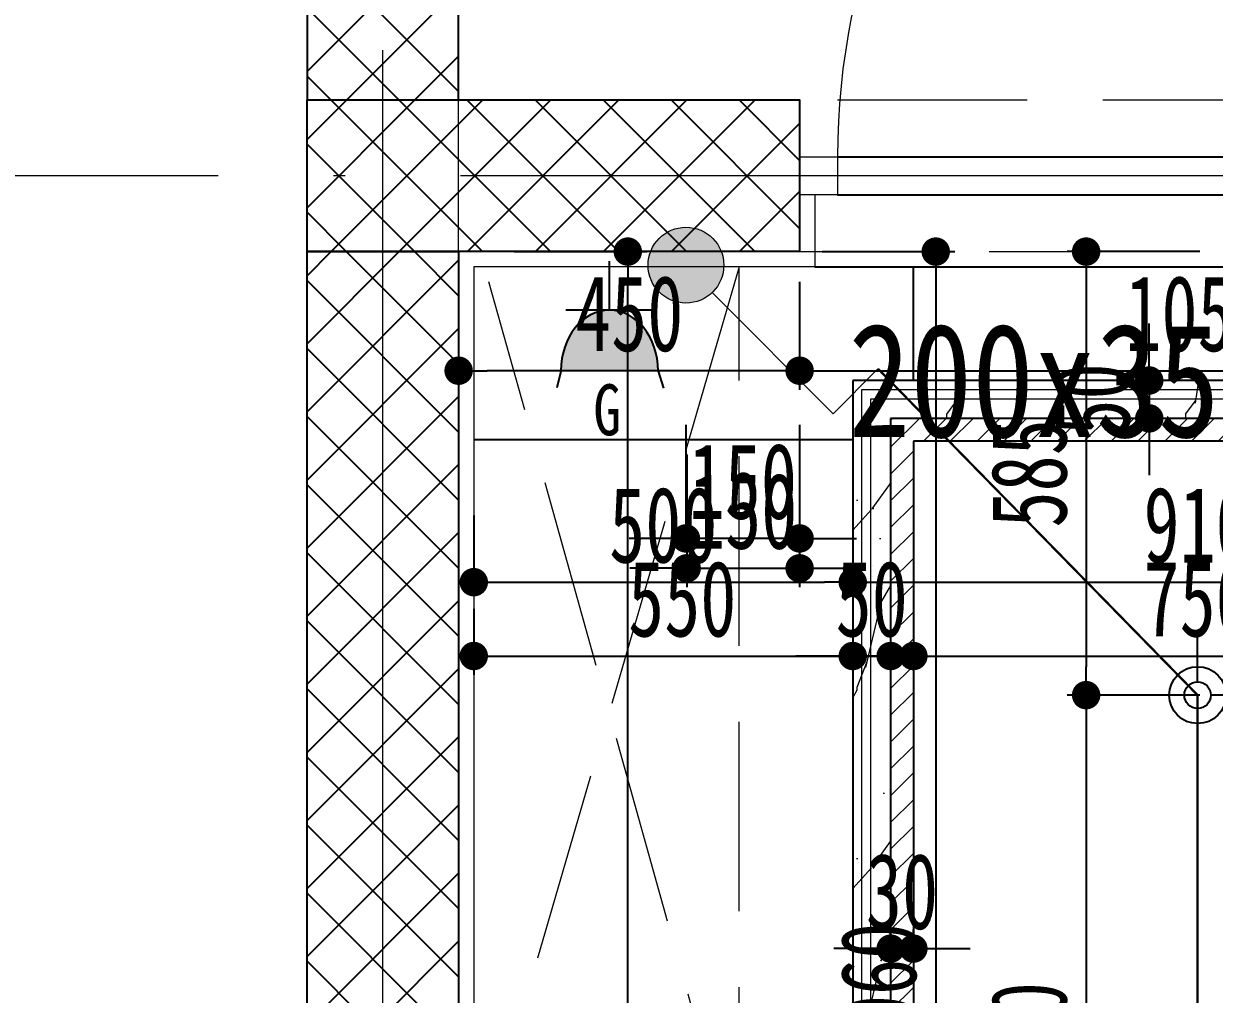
# Model space of a CAD drawing. Header units: millimetres. Extents: x 815519 to 890079, y 147095 to 251022.
# Drawn here: x 841639 to 843209, y 217438 to 218718 of the extents above; entities that cross this region are included whole.
import ezdxf
from ezdxf.enums import TextEntityAlignment as Align

# ---------------------------------------------------------------- set-up
doc = ezdxf.new("R2010")
doc.units = ezdxf.units.MM
doc.header["$LTSCALE"] = 1000
for name, pattern in [('DASH', [0.35, 0.25, -0.1]), ('DASHDOT', [1, 0.5, -0.25, 0, -0.25]), ('DOTE', [61.468, 50.8, -5.08, 0.508, -5.08]), ('HIDDEN2', [0.1875, 0.125, -0.0625])]:
    doc.linetypes.add(name, pattern=pattern)
doc.layers.get('Defpoints').update_dxf_attribs({"color": 1})
for name, color, linetype in [('-02插座图层', 30, 'Continuous'), ('A-完成面尺寸标注', 53, 'Continuous'), ('A-尺寸标注', 53, 'Continuous'), ('EL-插座设备', 11, 'Continuous'), ('FC-地面分割', 142, 'Continuous'), ('FC-材料分缝', 8, 'Continuous'), ('PC_预制内墙', 31, 'Continuous'), ('PC_预制内墙填充', 17, 'Continuous'), ('X-新风设备图', 8, 'Continuous')]:
    doc.layers.add(name, color=color, linetype=linetype)
for name, color, linetype, lineweight in [('EL-开关尺寸', 53, 'Continuous', 0), ('EL-开关设备', 140, 'Continuous', 0), ('EL-插座尺寸', 53, 'Continuous', 0), ('EL-线路控制', 11, 'Continuous', 0), ('FC-地面填充', 250, 'Continuous', 0), ('FC-地面尺寸', 53, 'Continuous', 0), ('FC-门槛线', 8, 'Continuous', 0), ('FF-DOOR', 61, 'Continuous', 0), ('FF-固定家具（高位）', 33, 'Continuous', 0), ('FF-活动家具', 33, 'Continuous', 0), ('L-梁', 91, 'DASH', 0), ('RC-天花尺寸', 53, 'Continuous', 0), ('RC-天花灯具', 140, 'Continuous', 0), ('RC-天花灯具尺寸', 53, 'Continuous', 0), ('RC-天花造型', 40, 'Continuous', 0), ('S-WALL', 255, 'Continuous', 0), ('S-装饰完成线', 30, 'Continuous', 0), ('S-轴线', 149, 'DOTE', 0), ('梁标注', 134, 'Continuous', 18)]:
    doc.layers.add(name, color=color, linetype=linetype, lineweight=lineweight)
doc.styles.add('TH-STYLE1', font='', dxfattribs={"width": 0.7})
doc.styles.add('宋体', font='', dxfattribs={"width": 0.8})
doc.styles.add('文字标注', font='')
doc.styles.get('TH-STYLE1').set_extended_font_data('STFangsong')
doc.styles.get('宋体').set_extended_font_data('NSimSun')
doc.styles.get('文字标注').set_extended_font_data('SimSun')
doc.dimstyles.new('[布局]1：50', dxfattribs={"dimtxt": 2, "dimasz": 0.75, "dimexe": 0.5, "dimexo": 0.8, "dimgap": 0.5, "dimtad": 1, "dimdec": 0, "dimlfac": 50, "dimrnd": 5, "dimdsep": 46, "dimtxsty": 'TH-STYLE1', "dimblk": 'DOT', "dimcen": 1, "dimdle": 0.5, "dimclrd": 53, "dimclre": 53, "dimclrt": 53, "dimadec": 0, "dimazin": 0, "dimtfac": 1, "dimtdec": 0, "dimtix": 1, "dimtmove": 2, "dimatfit": 3, "dimldrblk": 'HBA_DIMENSION_TICK-天华', "dimfxl": 3, "dimfxlon": 1, "dimarcsym": 0})
doc.dimstyles.new('TH-1：50', dxfattribs={"dimscale": 50, "dimtxt": 2, "dimasz": 0.75, "dimexe": 0.5, "dimexo": 0.8, "dimgap": 0.5, "dimtad": 1, "dimdec": 0, "dimrnd": 5, "dimdsep": 46, "dimtxsty": 'TH-STYLE1', "dimblk": 'DOT', "dimcen": 1, "dimdle": 0.5, "dimclrd": 53, "dimclre": 53, "dimclrt": 2, "dimadec": 0, "dimazin": 2, "dimtfac": 1, "dimtdec": 0, "dimtix": 1, "dimtmove": 2, "dimatfit": 3, "dimldrblk": 'HBA_DIMENSION_TICK-天华', "dimfxl": 3, "dimfxlon": 1, "dimarcsym": 0})
doc.dimstyles.new('TH-[布局]1：50', dxfattribs={"dimscale": 0, "dimtxt": 2, "dimasz": 0.75, "dimexe": 0.3, "dimexo": 0.8, "dimgap": 0.5, "dimtad": 1, "dimdec": 0, "dimrnd": 5, "dimdsep": 46, "dimtxsty": 'TH-STYLE1', "dimblk": 'DOT', "dimcen": 1, "dimdle": 0.5, "dimclrd": 53, "dimclre": 53, "dimclrt": 53, "dimadec": 0, "dimazin": 2, "dimtfac": 1, "dimtdec": 0, "dimtix": 1, "dimtmove": 2, "dimatfit": 3, "dimldrblk": 'HBA_DIMENSION_TICK-天华', "dimfxl": 3, "dimfxlon": 1, "dimarcsym": 0})

# ---------------------------------------------------------------- blocks, each defined once
blk = doc.blocks.new('A$C6B8357AB')
at = {"layer": 'RC-天花灯具', "color": 8, "lineweight": -2}
for p, q in [((76.3, 152.3), (76.3, 93.8)), ((0, 76.3), (58.9, 76.3)), ((93.8, 76.3), (152.6, 76.3)), ((76.3, 58.9), (76.3, 0))]:
    blk.add_line(p, q, dxfattribs=at)
at = {"layer": 'RC-天花灯具', "lineweight": -2}
blk.add_circle((76.3, 76.3), 37.5, dxfattribs=at)
at = {"layer": 'RC-天花灯具', "color": 8, "lineweight": -2}
blk.add_circle((76.3, 76.3), 17.5, dxfattribs=at)
blk = doc.blocks.new('$DorLib2D$00000001')
for p, q in [((0.45, 0.975), (0.5, 0.975)), ((0.45, 0), (0.45, 0.975)), ((0.5, 0), (0.5, 0.975)), ((0.5, 0), (0.45, 0))]:
    blk.add_line(p, q)
at = {"lineweight": 13}
blk.add_arc((0.475, 0), 0.975, 91.4693, 180, dxfattribs=at)
blk = doc.blocks.new('wgwegwevberr')
at = {"layer": 'L-梁', "linetype": 'DASH'}
for p, q in [((842012.3, 147343.9), (843712.3, 147343.9)), ((842012.3, 143243.9), (842012.3, 147343.9)), ((842212.3, 143243.9), (842212.3, 147343.9)), ((842212.3, 147143.9), (843712.3, 147143.9))]:
    blk.add_line(p, q, dxfattribs=at)
blk = doc.blocks.new('TH_05229988')
at = {"layer": 'FF-活动家具', "linetype": 'DASH'}
for p, q in [((150, 600), (-200, -600)), ((150, -600), (-180, 580))]:
    blk.add_line(p, q, dxfattribs=at)
blk.add_lwpolyline([(150, 600), (-200, 600), (-200, -600), (150, -600), (150, 600)], dxfattribs=at)
blk = doc.blocks.new('_Dot')
at = {"color": 33, "linetype": 'ByBlock', "lineweight": -2}
blk.add_line((-0.5, 0), (-1, 0), dxfattribs=at)
at = {"color": 33, "linetype": 'ByBlock', "const_width": 0.5}
blk.add_lwpolyline([(-0.25, 0, 1), (0.25, 0, 1)], format="xyb", close=True, dxfattribs=at)
blk = doc.blocks.new('*D385')
at = {"layer": 'Defpoints', "color": 0, "transparency": 16777216}
for p in [(842232.3, 218417.5), (842232.3, 216456.7), (842841.8, 216456.7)]:
    blk.add_point(p, dxfattribs=at)
at = {"layer": 'EL-插座尺寸', "color": 53, "lineweight": -2, "transparency": 16777216}
for p, q in [((842691.8, 218417.5), (842866.8, 218417.5)), ((842841.8, 218380), (842841.8, 216494.2)), ((842691.8, 216456.7), (842866.8, 216456.7))]:
    blk.add_line(p, q, dxfattribs=at)
at = {"layer": 'EL-插座尺寸', "color": 53, "lineweight": -2, "transparency": 16777216, "xscale": 37.5, "yscale": 37.5, "zscale": 37.5}
for p, rotation in [((842841.8, 218417.5), 90), ((842841.8, 216456.7), 270)]:
    blk.add_blockref('_Dot', p, dxfattribs=dict(at, rotation=rotation))
at = {"layer": 'EL-插座尺寸', "color": 2, "transparency": 16777216, "insert": (842766.8, 217437.1), "char_height": 100, "attachment_point": 5, "rotation": 90, "style": 'TH-STYLE1'}
blk.add_mtext('1960', dxfattribs=at)
blk = doc.blocks.new('HBA_DIMENSION_TICK-天华')
at = {"color": 50, "linetype": 'ByBlock'}
for points in [[(-72.714, 62.307), (-54.906, 79.963), (-12, -0.037), (0, 0)], [(-72.714, -62.307), (-54.906, -79.963), (-12, 0.037), (0, 0)]]:
    blk.add_solid(points, dxfattribs=at)
blk = doc.blocks.new('*D455')
at = {"layer": 'A-尺寸标注', "color": 53, "lineweight": -2, "ltscale": 0.5, "transparency": 16777216}
for p, q in [((841282, 218517.5), (841107, 218517.5)), ((841132, 218155), (841132, 218480)), ((841282, 218117.5), (841107, 218117.5))]:
    blk.add_line(p, q, dxfattribs=at)
at = {"layer": 'Defpoints', "color": 0, "ltscale": 0.5, "transparency": 16777216}
for p in [(841132, 218517.5), (842184.4, 218517.5), (842184.4, 218117.5)]:
    blk.add_point(p, dxfattribs=at)
at = {"layer": 'A-尺寸标注', "color": 53, "lineweight": -2, "ltscale": 0.5, "transparency": 16777216, "xscale": 37.5, "yscale": 37.5, "zscale": 37.5}
for p, rotation in [((841132, 218517.5), 90), ((841132, 218117.5), 270)]:
    blk.add_blockref('_Dot', p, dxfattribs=dict(at, rotation=rotation))
at = {"layer": 'A-尺寸标注', "color": 2, "ltscale": 0.5, "transparency": 16777216, "insert": (841057, 218317.5), "char_height": 100, "attachment_point": 5, "rotation": 90, "style": 'TH-STYLE1'}
blk.add_mtext('400', dxfattribs=at)
blk = doc.blocks.new('*D456')
at = {"layer": 'A-尺寸标注', "color": 53, "lineweight": -2, "ltscale": 0.5, "transparency": 16777216}
for p, q in [((841282, 218117.5), (841107, 218117.5)), ((841132, 217155), (841132, 218080)), ((841282, 217117.5), (841107, 217117.5))]:
    blk.add_line(p, q, dxfattribs=at)
at = {"layer": 'Defpoints', "color": 0, "ltscale": 0.5, "transparency": 16777216}
for p in [(841132, 218117.5), (842232, 218117.5), (842232, 217117.5)]:
    blk.add_point(p, dxfattribs=at)
at = {"layer": 'A-尺寸标注', "color": 53, "lineweight": -2, "ltscale": 0.5, "transparency": 16777216, "xscale": 37.5, "yscale": 37.5, "zscale": 37.5}
for p, rotation in [((841132, 218117.5), 90), ((841132, 217117.5), 270)]:
    blk.add_blockref('_Dot', p, dxfattribs=dict(at, rotation=rotation))
at = {"layer": 'A-尺寸标注', "color": 2, "ltscale": 0.5, "transparency": 16777216, "insert": (841057, 217617.5), "char_height": 100, "attachment_point": 5, "rotation": 90, "style": 'TH-STYLE1'}
blk.add_mtext('1000', dxfattribs=at)
blk = doc.blocks.new('*D486')
at = {"layer": 'A-尺寸标注', "color": 53, "lineweight": -2, "ltscale": 0.5, "transparency": 16777216}
for p, q in [((842112.3, 219777.3), (842112.3, 219952.3)), ((851412.3, 219777.3), (851412.3, 219952.3)), ((842149.8, 219927.3), (851374.8, 219927.3))]:
    blk.add_line(p, q, dxfattribs=at)
at = {"layer": 'Defpoints', "color": 0, "ltscale": 0.5, "transparency": 16777216}
for p in [(851412.3, 219927.3), (842112.3, 218517.5), (851412.3, 218517.5)]:
    blk.add_point(p, dxfattribs=at)
at = {"layer": 'A-尺寸标注', "color": 53, "lineweight": -2, "ltscale": 0.5, "transparency": 16777216, "xscale": 37.5, "yscale": 37.5, "zscale": 37.5, "rotation": 180}
blk.add_blockref('_Dot', (842112.3, 219927.3), dxfattribs=at)
at = {"layer": 'A-尺寸标注', "color": 53, "lineweight": -2, "ltscale": 0.5, "transparency": 16777216, "xscale": 37.5, "yscale": 37.5, "zscale": 37.5}
blk.add_blockref('_Dot', (851412.3, 219927.3), dxfattribs=at)
at = {"layer": 'A-尺寸标注', "color": 2, "ltscale": 0.5, "transparency": 16777216, "insert": (846762.3, 220002.3), "char_height": 100, "attachment_point": 5, "style": 'TH-STYLE1'}
blk.add_mtext('9300', dxfattribs=at)
blk = doc.blocks.new('*D991')
at = {"layer": 'A-完成面尺寸标注', "color": 53, "lineweight": -2, "ltscale": 0.5, "transparency": 16777216}
for p, q in [((842285.6, 218417.5), (842460.5, 218417.5)), ((842435.5, 210755), (842435.5, 218380)), ((842285.6, 210717.5), (842460.5, 210717.5))]:
    blk.add_line(p, q, dxfattribs=at)
at = {"layer": 'Defpoints', "color": 0, "ltscale": 0.5, "transparency": 16777216}
for p in [(842212.3, 218417.5, 6.9), (842435.5, 218417.5), (842212.3, 210717.5, 6.9)]:
    blk.add_point(p, dxfattribs=at)
at = {"layer": 'A-完成面尺寸标注', "color": 53, "lineweight": -2, "ltscale": 0.5, "transparency": 16777216, "xscale": 37.49999999999999, "yscale": 37.49999999999999, "zscale": 37.49999999999999}
for p, rotation in [((842435.5, 218417.5), 90), ((842435.5, 210717.5), 270)]:
    blk.add_blockref('_Dot', p, dxfattribs=dict(at, rotation=rotation))
at = {"layer": 'A-完成面尺寸标注', "color": 53, "ltscale": 0.5, "transparency": 16777216, "insert": (842360.5, 214567.5), "char_height": 100, "attachment_point": 5, "rotation": 90, "style": 'TH-STYLE1'}
blk.add_mtext('7700', dxfattribs=at)
blk = doc.blocks.new('*D989')
at = {"layer": 'A-完成面尺寸标注', "color": 53, "lineweight": -2, "ltscale": 0.5, "transparency": 16777216}
for p, q in [((842662.2, 218377.5), (842662.2, 218235.4)), ((843712.2, 218377.5), (843712.2, 218235.4)), ((842699.7, 218260.4), (843674.7, 218260.4))]:
    blk.add_line(p, q, dxfattribs=at)
at = {"layer": 'Defpoints', "color": 0, "ltscale": 0.5, "transparency": 16777216}
for p in [(842662.2, 218417.5, 6.9), (843712.2, 218417.5, 6.9), (843712.2, 218260.4)]:
    blk.add_point(p, dxfattribs=at)
at = {"layer": 'A-完成面尺寸标注', "color": 53, "lineweight": -2, "ltscale": 0.5, "transparency": 16777216, "xscale": 37.49999999999999, "yscale": 37.49999999999999, "zscale": 37.49999999999999, "rotation": 180}
blk.add_blockref('_Dot', (842662.2, 218260.4), dxfattribs=at)
at = {"layer": 'A-完成面尺寸标注', "color": 53, "lineweight": -2, "ltscale": 0.5, "transparency": 16777216, "xscale": 37.49999999999999, "yscale": 37.49999999999999, "zscale": 37.49999999999999}
blk.add_blockref('_Dot', (843712.2, 218260.4), dxfattribs=at)
at = {"layer": 'A-完成面尺寸标注', "color": 53, "ltscale": 0.5, "transparency": 16777216, "insert": (843187.2, 218335.4), "char_height": 100, "attachment_point": 5, "style": 'TH-STYLE1'}
blk.add_mtext('1050', dxfattribs=at)
blk = doc.blocks.new('*D990')
at = {"layer": 'A-完成面尺寸标注', "color": 53, "lineweight": -2, "ltscale": 0.5, "transparency": 16777216}
for p, q in [((842212.3, 218377.5), (842212.3, 218235.4)), ((842662.2, 218377.5), (842662.2, 218235.4)), ((842624.7, 218260.4), (842249.8, 218260.4))]:
    blk.add_line(p, q, dxfattribs=at)
at = {"layer": 'Defpoints', "color": 0, "ltscale": 0.5, "transparency": 16777216}
for p in [(842212.3, 218417.5, 6.9), (842662.2, 218417.5, 6.9), (842212.3, 218260.4)]:
    blk.add_point(p, dxfattribs=at)
at = {"layer": 'A-完成面尺寸标注', "color": 53, "lineweight": -2, "ltscale": 0.5, "transparency": 16777216, "xscale": 37.49999999999999, "yscale": 37.49999999999999, "zscale": 37.49999999999999, "rotation": 180}
blk.add_blockref('_Dot', (842212.3, 218260.4), dxfattribs=at)
at = {"layer": 'A-完成面尺寸标注', "color": 53, "lineweight": -2, "ltscale": 0.5, "transparency": 16777216, "xscale": 37.49999999999999, "yscale": 37.49999999999999, "zscale": 37.49999999999999}
blk.add_blockref('_Dot', (842662.2, 218260.4), dxfattribs=at)
at = {"layer": 'A-完成面尺寸标注', "color": 53, "ltscale": 0.5, "transparency": 16777216, "insert": (842437.3, 218335.4), "char_height": 100, "attachment_point": 5, "style": 'TH-STYLE1'}
blk.add_mtext('450', dxfattribs=at)
blk = doc.blocks.new('*D328')
at = {"layer": 'Defpoints', "color": 0, "ltscale": 0.5, "transparency": 16777216}
for p in [(842232.3, 218109.4), (842732.3, 218109.4), (842732.3, 217981.5)]:
    blk.add_point(p, dxfattribs=at)
at = {"layer": 'RC-天花尺寸', "color": 53, "lineweight": -2, "ltscale": 0.5, "transparency": 16777216}
for p, q in [((842232.3, 218069.4), (842232.3, 217966.5)), ((842732.3, 218069.4), (842732.3, 217966.5)), ((842269.8, 217981.5), (842694.8, 217981.5))]:
    blk.add_line(p, q, dxfattribs=at)
at = {"layer": 'RC-天花尺寸', "color": 53, "lineweight": -2, "ltscale": 0.5, "transparency": 16777216, "xscale": 37.49999999999999, "yscale": 37.49999999999999, "zscale": 37.49999999999999, "rotation": 180}
blk.add_blockref('_Dot', (842232.3, 217981.5), dxfattribs=at)
at = {"layer": 'RC-天花尺寸', "color": 53, "lineweight": -2, "ltscale": 0.5, "transparency": 16777216, "xscale": 37.49999999999999, "yscale": 37.49999999999999, "zscale": 37.49999999999999}
blk.add_blockref('_Dot', (842732.3, 217981.5), dxfattribs=at)
at = {"layer": 'RC-天花尺寸', "color": 53, "ltscale": 0.5, "transparency": 16777216, "insert": (842482.3, 218056.5), "char_height": 100, "attachment_point": 5, "style": 'TH-STYLE1'}
blk.add_mtext('500', dxfattribs=at)
blk = doc.blocks.new('*D327')
at = {"layer": 'Defpoints', "color": 0, "ltscale": 0.5, "transparency": 16777216}
for p in [(842732.3, 218069.4), (843642.3, 218067.7), (843642.3, 217981.5)]:
    blk.add_point(p, dxfattribs=at)
at = {"layer": 'RC-天花尺寸', "color": 53, "lineweight": -2, "ltscale": 0.5, "transparency": 16777216}
for p, q in [((842732.3, 218029.4), (842732.3, 217966.5)), ((843642.3, 218027.7), (843642.3, 217966.5)), ((842769.8, 217981.5), (843604.8, 217981.5))]:
    blk.add_line(p, q, dxfattribs=at)
at = {"layer": 'RC-天花尺寸', "color": 53, "lineweight": -2, "ltscale": 0.5, "transparency": 16777216, "xscale": 37.49999999999999, "yscale": 37.49999999999999, "zscale": 37.49999999999999, "rotation": 180}
blk.add_blockref('_Dot', (842732.3, 217981.5), dxfattribs=at)
at = {"layer": 'RC-天花尺寸', "color": 53, "lineweight": -2, "ltscale": 0.5, "transparency": 16777216, "xscale": 37.49999999999999, "yscale": 37.49999999999999, "zscale": 37.49999999999999}
blk.add_blockref('_Dot', (843642.3, 217981.5), dxfattribs=at)
at = {"layer": 'RC-天花尺寸', "color": 53, "ltscale": 0.5, "transparency": 16777216, "insert": (843187.3, 218056.5), "char_height": 100, "attachment_point": 5, "style": 'TH-STYLE1'}
blk.add_mtext('910', dxfattribs=at)
blk = doc.blocks.new('*D1524')
at = {"layer": 'Defpoints', "color": 0, "transparency": 16777216}
for p in [(842232.3, 217986.5), (842782.3, 217986.5), (842782.3, 217884.1)]:
    blk.add_point(p, dxfattribs=at)
at = {"layer": 'FC-地面尺寸', "color": 53, "lineweight": -2, "transparency": 16777216}
for p, q in [((842232.3, 217946.5), (842232.3, 217859.1)), ((842782.3, 217946.5), (842782.3, 217859.1)), ((842269.8, 217884.1), (842744.8, 217884.1))]:
    blk.add_line(p, q, dxfattribs=at)
at = {"layer": 'FC-地面尺寸', "color": 53, "lineweight": -2, "transparency": 16777216, "xscale": 37.49999999999999, "yscale": 37.49999999999999, "zscale": 37.49999999999999, "rotation": 180}
blk.add_blockref('_Dot', (842232.3, 217884.1), dxfattribs=at)
at = {"layer": 'FC-地面尺寸', "color": 53, "lineweight": -2, "transparency": 16777216, "xscale": 37.49999999999999, "yscale": 37.49999999999999, "zscale": 37.49999999999999}
blk.add_blockref('_Dot', (842782.3, 217884.1), dxfattribs=at)
at = {"layer": 'FC-地面尺寸', "color": 53, "transparency": 16777216, "insert": (842507.3, 217959.1), "char_height": 100, "attachment_point": 5, "style": 'TH-STYLE1'}
blk.add_mtext('550', dxfattribs=at)
blk = doc.blocks.new('*D1525')
at = {"layer": 'Defpoints', "color": 0, "transparency": 16777216}
for p in [(842732.3, 217986.5), (842782.3, 217986.5), (842782.3, 217884.1)]:
    blk.add_point(p, dxfattribs=at)
at = {"layer": 'FC-地面尺寸', "color": 53, "lineweight": -2, "transparency": 16777216}
for p, q in [((842732.3, 217946.5), (842732.3, 217859.1)), ((842782.3, 217946.5), (842782.3, 217859.1)), ((842694.8, 217884.1), (842657.3, 217884.1)), ((842732.3, 217884.1), (842782.3, 217884.1)), ((842819.8, 217884.1), (842857.3, 217884.1))]:
    blk.add_line(p, q, dxfattribs=at)
at = {"layer": 'FC-地面尺寸', "color": 53, "lineweight": -2, "transparency": 16777216, "xscale": 37.49999999999999, "yscale": 37.49999999999999, "zscale": 37.49999999999999}
blk.add_blockref('_Dot', (842732.3, 217884.1), dxfattribs=at)
at = {"layer": 'FC-地面尺寸', "color": 53, "lineweight": -2, "transparency": 16777216, "xscale": 37.49999999999999, "yscale": 37.49999999999999, "zscale": 37.49999999999999, "rotation": 180}
blk.add_blockref('_Dot', (842782.3, 217884.1), dxfattribs=at)
at = {"layer": 'FC-地面尺寸', "color": 53, "transparency": 16777216, "insert": (842757.3, 217959.1), "char_height": 100, "attachment_point": 5, "style": 'TH-STYLE1'}
blk.add_mtext('50', dxfattribs=at)
blk = doc.blocks.new('*D1526')
at = {"layer": 'Defpoints', "color": 0, "transparency": 16777216}
for p in [(842812.3, 217986.5), (843562.3, 217986.5), (843562.3, 217884.1)]:
    blk.add_point(p, dxfattribs=at)
at = {"layer": 'FC-地面尺寸', "color": 53, "lineweight": -2, "transparency": 16777216}
for p, q in [((842812.3, 217946.5), (842812.3, 217859.1)), ((843562.3, 217946.5), (843562.3, 217859.1)), ((842849.8, 217884.1), (843524.8, 217884.1))]:
    blk.add_line(p, q, dxfattribs=at)
at = {"layer": 'FC-地面尺寸', "color": 53, "lineweight": -2, "transparency": 16777216, "xscale": 37.49999999999999, "yscale": 37.49999999999999, "zscale": 37.49999999999999, "rotation": 180}
blk.add_blockref('_Dot', (842812.3, 217884.1), dxfattribs=at)
at = {"layer": 'FC-地面尺寸', "color": 53, "lineweight": -2, "transparency": 16777216, "xscale": 37.49999999999999, "yscale": 37.49999999999999, "zscale": 37.49999999999999}
blk.add_blockref('_Dot', (843562.3, 217884.1), dxfattribs=at)
at = {"layer": 'FC-地面尺寸', "color": 53, "transparency": 16777216, "insert": (843187.3, 217959.1), "char_height": 100, "attachment_point": 5, "style": 'TH-STYLE1'}
blk.add_mtext('750', dxfattribs=at)
blk = doc.blocks.new('*D1527')
at = {"layer": 'Defpoints', "color": 0, "transparency": 16777216}
for p in [(842812.3, 217498.2), (842782.3, 217458), (842812.3, 217458)]:
    blk.add_point(p, dxfattribs=at)
at = {"layer": 'FC-地面尺寸', "color": 53, "lineweight": -2, "transparency": 16777216}
for p, q in [((842782.3, 217498), (842782.3, 217523.2)), ((842812.3, 217498), (842812.3, 217523.2)), ((842744.8, 217498.2), (842707.3, 217498.2)), ((842782.3, 217498.2), (842812.3, 217498.2)), ((842849.8, 217498.2), (842887.3, 217498.2))]:
    blk.add_line(p, q, dxfattribs=at)
at = {"layer": 'FC-地面尺寸', "color": 53, "lineweight": -2, "transparency": 16777216, "xscale": 37.49999999999999, "yscale": 37.49999999999999, "zscale": 37.49999999999999}
blk.add_blockref('_Dot', (842782.3, 217498.2), dxfattribs=at)
at = {"layer": 'FC-地面尺寸', "color": 53, "lineweight": -2, "transparency": 16777216, "xscale": 37.49999999999999, "yscale": 37.49999999999999, "zscale": 37.49999999999999, "rotation": 180}
blk.add_blockref('_Dot', (842812.3, 217498.2), dxfattribs=at)
at = {"layer": 'FC-地面尺寸', "color": 53, "transparency": 16777216, "insert": (842797.3, 217573.2), "char_height": 100, "attachment_point": 5, "style": 'TH-STYLE1'}
blk.add_mtext('30', dxfattribs=at)
blk = doc.blocks.new('*D1535')
at = {"layer": 'Defpoints', "color": 0, "transparency": 16777216}
for p in [(843166.5, 218247.5), (843123.5, 218197.5), (843166.5, 218197.5)]:
    blk.add_point(p, dxfattribs=at)
at = {"layer": 'FC-地面尺寸', "color": 53, "lineweight": -2, "transparency": 16777216}
for p, q in [((843123.5, 218285), (843123.5, 218322.5)), ((843126.5, 218247.5), (843098.5, 218247.5)), ((843123.5, 218247.5), (843123.5, 218197.5)), ((843126.5, 218197.5), (843098.5, 218197.5)), ((843123.5, 218160), (843123.5, 218122.5))]:
    blk.add_line(p, q, dxfattribs=at)
at = {"layer": 'FC-地面尺寸', "color": 53, "lineweight": -2, "transparency": 16777216, "xscale": 37.49999999999999, "yscale": 37.49999999999999, "zscale": 37.49999999999999}
for p, rotation in [((843123.5, 218247.5), 270), ((843123.5, 218197.5), 90)]:
    blk.add_blockref('_Dot', p, dxfattribs=dict(at, rotation=rotation))
at = {"layer": 'FC-地面尺寸', "color": 53, "transparency": 16777216, "insert": (843048.5, 218222.5), "char_height": 100, "attachment_point": 5, "rotation": 90, "style": 'TH-STYLE1'}
blk.add_mtext('50', dxfattribs=at)
blk = doc.blocks.new('*D520')
at = {"layer": 'Defpoints', "color": 0, "ltscale": 0.5, "transparency": 16777216}
for p in [(843762.3, 218417.5, 6.9), (843040.2, 217832.5), (843187.3, 217832.5, 13.8)]:
    blk.add_point(p, dxfattribs=at)
at = {"layer": 'RC-天花灯具尺寸', "color": 53, "lineweight": -2, "ltscale": 0.5, "transparency": 16777216}
for p, q in [((843190.1, 218417.5), (843015.2, 218417.5)), ((843040.2, 218380), (843040.2, 217870)), ((843147.4, 217832.5), (843015.2, 217832.5))]:
    blk.add_line(p, q, dxfattribs=at)
at = {"layer": 'RC-天花灯具尺寸', "color": 53, "lineweight": -2, "ltscale": 0.5, "transparency": 16777216, "xscale": 37.49999999999999, "yscale": 37.49999999999999, "zscale": 37.49999999999999}
for p, rotation in [((843040.2, 218417.5), 90), ((843040.2, 217832.5), 270)]:
    blk.add_blockref('_Dot', p, dxfattribs=dict(at, rotation=rotation))
at = {"layer": 'RC-天花灯具尺寸', "color": 53, "ltscale": 0.5, "transparency": 16777216, "insert": (842965.2, 218125), "char_height": 100, "attachment_point": 5, "rotation": 90, "style": 'TH-STYLE1'}
blk.add_mtext('585', dxfattribs=at)
blk = doc.blocks.new('*D552')
at = {"layer": 'Defpoints', "color": 0, "ltscale": 0.5, "transparency": 16777216}
for p in [(843263.6, 217832.5), (843040.2, 216932.5), (843263.6, 216932.5)]:
    blk.add_point(p, dxfattribs=at)
at = {"layer": 'RC-天花灯具尺寸', "color": 53, "lineweight": -2, "ltscale": 0.5, "transparency": 16777216}
for p, q in [((843190.2, 217832.5), (843015.2, 217832.5)), ((843040.2, 217795), (843040.2, 216970)), ((843190.2, 216932.5), (843015.2, 216932.5))]:
    blk.add_line(p, q, dxfattribs=at)
at = {"layer": 'RC-天花灯具尺寸', "color": 53, "lineweight": -2, "ltscale": 0.5, "transparency": 16777216, "xscale": 37.49999999999999, "yscale": 37.49999999999999, "zscale": 37.49999999999999}
for p, rotation in [((843040.2, 217832.5), 90), ((843040.2, 216932.5), 270)]:
    blk.add_blockref('_Dot', p, dxfattribs=dict(at, rotation=rotation))
at = {"layer": 'RC-天花灯具尺寸', "color": 53, "ltscale": 0.5, "transparency": 16777216, "insert": (842965.2, 217382.5), "char_height": 100, "attachment_point": 5, "rotation": 90, "style": 'TH-STYLE1'}
blk.add_mtext('900', dxfattribs=at)
blk = doc.blocks.new('A户型左模型')
at = {"layer": '梁标注', "color": 3, "style": '宋体', "width": 0.8}
blk.add_text('200x350', height=150, dxfattribs=at).set_placement((665818.3, -218797.6), align=Align.MIDDLE_CENTER)
blk = doc.blocks.new('A$C0F24531A')
at = {"layer": 'EL-插座设备'}
blk.add_hatch(color=11, dxfattribs=at).paths.add_polyline_path([(-2.977, 5.372, 0.998307), (2.976, 5.372)])
at = {"layer": 'EL-插座设备', "color": 11}
for p, q in [((-2.977, 5.397), (-3.309, 6.215)), ((2.976, 5.406), (3.223, 6.198)), ((-2.977, 5.372), (2.976, 5.372)), ((2.976, 5.372), (2.976, 5.406)), ((2.672, 2.391), (-2.628, 2.391)), ((0, 2.401), (0, 0))]:
    blk.add_line(p, q, dxfattribs=at)
blk.add_arc((-0.001, 5.377), 2.976, 180.09681, 359.90268, dxfattribs=at)
blk = doc.blocks.new('A$C43BA3555')
at = {"layer": 'EL-插座设备', "color": 11, "xscale": 42.42424242361449, "yscale": 42.42424242361449, "zscale": 42.42424242361449, "rotation": 180}
blk.add_blockref('A$C0F24531A', (0, 0), dxfattribs=at)
at = {"layer": 'EL-插座设备', "color": 11, "style": '文字标注'}
blk.add_attdef('F', (-32.4, -348.7), '', height=106.1, dxfattribs=at)
blk = doc.blocks.new('*U551')
at = {"ltscale": 0.3}
h = blk.add_hatch(color=256, dxfattribs=at)
h.dxf.hatch_style = 1
edge = h.paths.add_edge_path()
edge.add_arc((0, 0), 50, 0, 360)
for p, q in [((195.9, 194.1), (136.6, 253.4)), ((36.2, 34.5), (195.9, 194.1))]:
    blk.add_line(p, q, dxfattribs=at)
blk.add_circle((0, 0), 50, dxfattribs=at)
blk = doc.blocks.new('*D1491')
at = {"layer": 'Defpoints', "color": 0, "ltscale": 0.5, "transparency": 16777216}
for p in [(842662.2, 218417.5), (842513.2, 218397.5), (842662.2, 217999.8)]:
    blk.add_point(p, dxfattribs=at)
at = {"layer": 'EL-插座尺寸', "color": 53, "lineweight": -2, "ltscale": 0.5, "transparency": 16777216}
for p, q in [((842513.2, 218149.8), (842513.2, 217974.8)), ((842662.2, 218149.8), (842662.2, 217974.8)), ((842475.7, 217999.8), (842438.2, 217999.8)), ((842513.2, 217999.8), (842662.2, 217999.8)), ((842699.7, 217999.8), (842737.2, 217999.8))]:
    blk.add_line(p, q, dxfattribs=at)
at = {"layer": 'EL-插座尺寸', "color": 53, "lineweight": -2, "ltscale": 0.5, "transparency": 16777216, "xscale": 37.5, "yscale": 37.5, "zscale": 37.5}
blk.add_blockref('_Dot', (842513.2, 217999.8), dxfattribs=at)
at = {"layer": 'EL-插座尺寸', "color": 53, "lineweight": -2, "ltscale": 0.5, "transparency": 16777216, "xscale": 37.5, "yscale": 37.5, "zscale": 37.5, "rotation": 180}
blk.add_blockref('_Dot', (842662.2, 217999.8), dxfattribs=at)
at = {"layer": 'EL-插座尺寸', "color": 2, "ltscale": 0.5, "transparency": 16777216, "insert": (842587.7, 218074.8), "char_height": 100, "attachment_point": 5, "style": 'TH-STYLE1'}
blk.add_mtext('150', dxfattribs=at)
blk = doc.blocks.new('*D1492')
at = {"layer": 'Defpoints', "color": 0, "ltscale": 0.5, "transparency": 16777216}
for p in [(842512.2, 218437.5), (842662.2, 218417.5), (842512.2, 218039.2)]:
    blk.add_point(p, dxfattribs=at)
at = {"layer": 'EL-开关尺寸', "color": 53, "lineweight": -2, "ltscale": 0.5, "transparency": 16777216}
for p, q in [((842512.2, 218189.2), (842512.2, 218024.2)), ((842662.2, 218189.2), (842662.2, 218024.2)), ((842474.7, 218039.2), (842437.2, 218039.2)), ((842662.2, 218039.2), (842512.2, 218039.2)), ((842699.7, 218039.2), (842737.2, 218039.2))]:
    blk.add_line(p, q, dxfattribs=at)
at = {"layer": 'EL-开关尺寸', "color": 53, "lineweight": -2, "ltscale": 0.5, "transparency": 16777216, "xscale": 37.49999999999999, "yscale": 37.49999999999999, "zscale": 37.49999999999999}
blk.add_blockref('_Dot', (842512.2, 218039.2), dxfattribs=at)
at = {"layer": 'EL-开关尺寸', "color": 53, "lineweight": -2, "ltscale": 0.5, "transparency": 16777216, "xscale": 37.49999999999999, "yscale": 37.49999999999999, "zscale": 37.49999999999999, "rotation": 180}
blk.add_blockref('_Dot', (842662.2, 218039.2), dxfattribs=at)
at = {"layer": 'EL-开关尺寸', "color": 53, "ltscale": 0.5, "transparency": 16777216, "insert": (842587.2, 218114.2), "char_height": 100, "attachment_point": 5, "style": 'TH-STYLE1'}
blk.add_mtext('150', dxfattribs=at)
blk = doc.blocks.new('A$C746D5DE6')
at = {"layer": 'PC_预制内墙'}
for points in [[(0, 8900), (200, 8900), (200, 9850), (0, 9850)], [(0, 8900), (649.9, 8900), (649.9, 8700), (0, 8700)], [(0, 8700), (200, 8700), (200, 4800), (0, 4800)]]:
    blk.add_lwpolyline(points, close=True, dxfattribs=at)
at = {"layer": 'PC_预制内墙填充'}
for p, q in [((0, 8937.5), (200, 9137.5)), ((200, 8911), (0, 9111)), ((52.3, 8900), (200, 9047.7)), ((121.2, 8900), (0, 9021.2)), ((142.1, 8900), (200, 8957.9)), ((31.4, 8900), (0, 8931.4)), ((0, 8847.7), (52.3, 8900)), ((0, 8757.9), (142.1, 8900)), ((231.4, 8700), (31.4, 8900)), ((31.9, 8700), (231.9, 8900)), ((321.2, 8700), (121.2, 8900)), ((121.7, 8700), (321.7, 8900)), ((411, 8700), (211, 8900)), ((211.5, 8700), (411.5, 8900)), ((500.8, 8700), (300.8, 8900)), ((301.3, 8700), (501.3, 8900)), ((590.6, 8700), (390.6, 8900)), ((391.1, 8700), (591.1, 8900)), ((649.9, 8730.5), (480.4, 8900)), ((649.9, 8820.3), (570.2, 8900)), ((480.9, 8700), (649.9, 8869)), ((141.6, 8700), (0, 8841.6)), ((570.7, 8700), (649.9, 8779.2)), ((51.8, 8700), (0, 8751.8)), ((0, 8668.1), (31.9, 8700)), ((0, 8578.3), (121.7, 8700)), ((0, 8488.5), (200, 8688.5)), ((200, 8551.8), (51.8, 8700)), ((200, 8641.6), (141.6, 8700)), ((200, 8462), (0, 8662)), ((0, 8398.7), (200, 8598.7)), ((200, 8372.2), (0, 8572.2)), ((0, 8308.9), (200, 8508.9)), ((200, 8282.4), (0, 8482.4)), ((0, 8219.1), (200, 8419.1)), ((200, 8192.6), (0, 8392.6)), ((0, 8129.3), (200, 8329.3)), ((200, 8102.8), (0, 8302.8)), ((0, 8039.5), (200, 8239.5)), ((200, 8013), (0, 8213)), ((0, 7949.7), (200, 8149.7)), ((200, 7923.2), (0, 8123.2)), ((0, 7859.9), (200, 8059.9)), ((200, 7833.4), (0, 8033.4)), ((0, 7770.1), (200, 7970.1)), ((200, 7743.6), (0, 7943.6)), ((0, 7680.3), (200, 7880.3)), ((200, 7653.8), (0, 7853.8)), ((0, 7590.5), (200, 7790.5)), ((200, 7564), (0, 7764))]:
    blk.add_line(p, q, dxfattribs=at)

msp = doc.modelspace()

# ---------------------------------------------------------------- hatches: boundary and pattern name
at = {"layer": 'FC-地面填充', "ltscale": 0.5}
h = msp.add_hatch(dxfattribs=at)
h.set_pattern_fill('大理石', color=256, scale=50, pattern_type=2)
h.set_pattern_definition([(41.9872125, (262.5, 36), (629.999983, 472.5000073), [10.09022, -2108.85545]), (68.1985905, (112.5, 20.25), (314.9999976, 944.9999946), [36.34986, -2508.14045]), (60.945396, (105, 2.25), (314.9999758, 472.500012), [15.44344, -3227.6799]), (90, (112.5, 15.75), (315, -2e-14), [4.5, -467.99997]), (71.565051, (259.5, 27), (1e-06, 472.5), [9.48683, -986.6306]), (171.469234, (259.5, 27), (-314.999998, 3.6e-06), [15.16781, -3170.0724]), (79.215702, (238.5, -2.25), (314.9999998, 1889.9999904), [32.06634, -3334.89895]), (62.1329961, (1.5, 141.75), (1259.99998061, 2362.50000902), [73.8093, -15426.1425]), (0, (6.04, 211.03), (0, 472.5), [0, -315]), (64.9831065, (210, 297), (629.9999984, 1417.4999907), [49.65884, -5164.5185]), (81.4391104, (331.5, 110.25), (629.99999884, 4252.49996763), [70.5359, -14742.001]), (82.8749836, (157.5, 153), (314.99997597, 2362.4999978), [36.28016, -7582.553]), (76.75948, (126, 54), (315.00000216, 1417.4999931), [78.58912, -8173.2675]), (0, (76.9, 54.23), (0, 472.5), [0, -315]), (0, (81.96, 49.17), (0, 472.5), [0, -315]), (0, (117.4, 74.46), (0, 472.5), [0, -315]), (0, (107.26, 130.1), (0, 472.5), [0, -315]), (59.0362434, (144, 130.5), (314.9999702, 472.5000116), [26.23928, -5484.01]), (0, (157.47, 152.13), (0, 472.5), [0, -315]), (0, (117.4, 135.16), (0, 472.5), [0, -315]), (0, (132.57, 165.5), (0, 472.5), [0, -315]), (0, (117.4, 120), (0, 472.5), [0, -315]), (50.194429, (300, 87.75), (315, 472.4999994), [11.71538, -2448.51325]), (90, (300, 74.25), (315, -2e-14), [13.5, -458.99998]), (43.66778, (283.5, 58.5), (944.999998, 944.9999951), [22.81036, -4767.36495]), (90, (283.5, 54), (315, -2e-14), [4.5, -467.99997]), (39.805571, (270, 42.75), (629.9999795, 472.5000167), [17.57306, -3672.76985]), (0, (223.67, 74.46), (0, 472.5), [0, -315]), (0, (300.7, 88.73), (0, 472.5), [0, -315]), (0, (300.7, 88.73), (0, 472.5), [0, -315]), (29.3577535, (307.5, 96.75), (944.999995, 472.5000022), [27.53634, -2863.7793]), (0, (299.6, 120), (0, 472.5), [0, -315]), (146.309932, (210, 297), (-629.9999979, 472.4999878), [32.44996, -3374.79595]), (8.1301023, (175.5, 234), (3149.9999744, 472.4999965), [31.8198, -6650.339]), (47.8624052, (105, 225), (1259.9999976, 1417.49999528), [42.4794, -8878.1955]), (14.620874, (36, 207), (1889.99998854, 472.5000191), [71.30919, -7416.1545]), (0, (61.7, 236.3), (0, 472.5), [0, -315]), (18.434949, (162, 189), (1259.999991, 472.4999952), [14.23025, -2974.12205]), (16.699244, (175.5, 193.5), (314.999993, 2.8e-05), [7.83023, -1636.51795]), (101.093723, (183, 195.75), (-630.00000934, 3307.49996524), [38.97836, -8146.4765]), (0, (142.7, 216.1), (0, 472.5), [0, -315]), (0, (175.33, 234.9), (0, 472.5), [0, -315]), (0, (132.57, 180.7), (0, 472.5), [0, -315]), (0, (92.1, 281.84), (0, 472.5), [0, -315]), (0, (76.9, 261.6), (0, 472.5), [0, -315]), (44.1449026, (157.5, 290.25), (944.99999728, 944.9999956), [35.53607, -7427.0385]), (54.5829447, (133.5, 256.5), (315.00000002, 472.49999563), [41.41331, -8655.3815]), (0, (157.92, 290.56), (0, 472.5), [0, -315]), (0, (112.32, 266.66), (0, 472.5), [0, -315]), (0, (157.92, 290.56), (0, 472.5), [0, -315]), (0, (133.55, 255.76), (0, 472.5), [0, -315]), (75.068583, (207, 238.5), (314.9999985, 1417.4999934), [11.64313, -2433.4143]), (90, (210, 249.75), (315, -2e-14), [47.25, -425.25]), (50.194429, (265.5, 447.75), (315, 472.4999994), [11.71538, -2448.51325]), (0, (178.1, 347.6), (0, 472.5), [0, -315]), (0, (188.24, 342.53), (0, 472.5), [0, -315]), (0, (147.75, 352.65), (0, 472.5), [0, -315]), (0, (198.37, 408.3), (0, 472.5), [0, -315]), (53.1301023, (231, 380.25), (315.0000004, 472.4999997), [22.5, -4702.4998]), (90, (231, 342), (315, -2e-14), [38.25, -434.24999]), (0, (231.05, 342.76), (0, 472.5), [0, -315]), (23.1985905, (255, 443.25), (944.999994, 472.4999966), [11.42366, -2387.5448]), (66.037511, (252, 436.5), (314.999997, 944.99999), [7.38664, -1543.8084]), (66.037511, (249, 429.75), (314.999997, 944.99999), [7.38664, -1543.8084]), (81.8698976, (244.5, 398.25), (315.00000136, 2362.4999988), [31.8198, -6650.339]), (90, (273, 456.75), (315, -2e-14), [11.25, -461.24999]), (0, (238.4, 472.5), (0, 472.5), [0, -315])])
h.paths.add_polyline_path([(842732.3, 218247.5), (842732.3, 217047.5), (842382.3, 217047.5), (842382.3, 216297.5), (843642.3, 216297.5), (843642.3, 218247.5)])
h.paths.add_polyline_path([(842782.3, 218197.5), (842782.3, 216997.5), (842432.3, 216997.5), (842432.3, 216347.5), (843592.3, 216347.5), (843592.3, 218197.5)], flags=16)
h = msp.add_hatch(dxfattribs=at)
h.set_pattern_fill('ANSI31', color=256, scale=200, style=0)
h.set_pattern_definition([(45, (0, 0), (-17.6776695, 17.6776695), [])])
h.paths.add_polyline_path([(842782.3, 218197.5), (842782.3, 216997.5), (842432.3, 216997.5), (842432.3, 216347.5), (843592.3, 216347.5), (843592.3, 218197.5)])
h.paths.add_polyline_path([(842812.3, 218167.5), (842812.3, 216967.5), (842462.3, 216967.5), (842462.3, 216377.5), (843562.3, 216377.5), (843562.3, 218167.5)], flags=16)

# ---------------------------------------------------------------- linework, layer by layer
at = {"layer": 'EL-线路控制', "linetype": 'DASHDOT', "ltscale": 0.1, "const_width": 3, "elevation": -6.9}
msp.add_lwpolyline([(842765.7, 218263), (843187.3, 217832.5), (843187.3, 217007.4)], dxfattribs=at)
at = {"layer": 'FC-地面分割', "color": 142, "ltscale": 0.5}
msp.add_line((842682.2, 218397.5), (843692.2, 218397.5), dxfattribs=at)
msp.add_lwpolyline([(842732.3, 218247.5), (842732.3, 217047.5), (842382.3, 217047.5), (842382.3, 216297.5), (843642.3, 216297.5), (843642.3, 218247.5), (842732.3, 218247.5)], dxfattribs=at)
at = {"layer": 'FC-地面分割', "color": 8, "ltscale": 0.5}
msp.add_lwpolyline([(842782.3, 218197.5), (842782.3, 216997.5), (842432.3, 216997.5), (842432.3, 216347.5), (843592.3, 216347.5), (843592.3, 218197.5)], close=True, dxfattribs=at)
at = {"layer": 'FC-地面分割', "color": 142, "ltscale": 0.5}
msp.add_lwpolyline([(842812.3, 218167.5), (842812.3, 216967.5), (842462.3, 216967.5), (842462.3, 216377.5), (843562.3, 216377.5), (843562.3, 218167.5)], close=True, dxfattribs=at)
at = {"layer": 'FC-材料分缝', "ltscale": 0.5}
for p, q in [((842712.2, 218542.5), (843662.2, 218542.5)), ((842712.2, 218492.5), (843662.2, 218492.5))]:
    msp.add_line(p, q, dxfattribs=at)
at = {"layer": 'FC-材料分缝', "color": 8, "ltscale": 0.5}
for p, q in [((842812.3, 218247.5), (842812.3, 218397.5)), ((842732.3, 218169.1), (842232.3, 218169.1))]:
    msp.add_line(p, q, dxfattribs=at)
at = {"layer": 'FC-门槛线', "ltscale": 0.5}
for points in [[(842712.2, 218542.5), (843662.2, 218542.5)], [(842682.2, 218397.5), (843692.2, 218397.5)]]:
    msp.add_lwpolyline(points, dxfattribs=at)
at = {"layer": 'RC-天花造型', "ltscale": 0.5}
msp.add_lwpolyline([(842732.3, 218247.5), (843642.3, 218247.5), (843642.3, 216517.5), (842732.3, 216517.5)], close=True, dxfattribs=at)
at = {"layer": 'RC-天花造型', "color": 250, "ltscale": 0.5}
msp.add_lwpolyline([(842744.3, 218235.5), (843630.3, 218235.5), (843630.3, 216529.5), (842744.3, 216529.5)], close=True, dxfattribs=at)
at = {"layer": 'RC-天花造型', "color": 8, "ltscale": 0.5}
msp.add_lwpolyline([(842756.3, 218223.5), (843618.3, 218223.5), (843618.3, 216541.5), (842756.3, 216541.5)], close=True, dxfattribs=at)
at = {"layer": 'S-WALL'}
for p, q in [((842662.2, 218617.5), (842012.3, 218617.5)), ((842012.3, 218617.5), (842012.3, 210617.5)), ((842262.2, 218617.5), (842212.3, 218617.5)), ((842662.2, 218417.5), (842662.2, 218617.5)), ((842012.3, 212517.5), (842012.3, 218517.5)), ((842212.3, 212417.5), (842212.3, 218417.5)), ((842262.3, 218417.5), (842212.3, 218417.5)), ((842212.3, 218417.5), (842662.2, 218417.5)), ((842212.3, 218417.5), (842212.3, 210717.5))]:
    msp.add_line(p, q, dxfattribs=at)
at = {"layer": 'S-装饰完成线', "ltscale": 0.5}
msp.add_lwpolyline([(842662.2, 218542.5), (842712.2, 218542.5), (842712.2, 218492.5), (842662.2, 218492.5)], close=True, dxfattribs=at)
msp.add_lwpolyline([(842682.2, 218492.5), (842682.2, 218397.5), (842232.3, 218397.5), (842232.3, 210737.5), (842832.3, 210737.5), (842832.3, 210637.5)], dxfattribs=at)
at = {"layer": 'S-轴线', "linetype": 'DOTE', "ltscale": 0.03}
for p, q in [((842112.3, 207938.9), (842112.3, 219864.7)), ((852959.1, 218517.5), (841463.2, 218517.5))]:
    msp.add_line(p, q, dxfattribs=at)
at = {"layer": 'X-新风设备图', "ltscale": 0.5}
msp.add_lwpolyline([(842712.2, 218542.5), (843662.2, 218542.5)], dxfattribs=at)

# ---------------------------------------------------------------- block references
at = {"ltscale": 0.5}
msp.add_blockref('A$C746D5DE6', (842012.3, 209717.5), dxfattribs=at)
at = {"layer": 'EL-开关设备', "rotation": 270}
msp.add_blockref('*U551', (842512.2, 218399.6), dxfattribs=at)
at = {"layer": 'EL-插座设备', "color": 7}
ref = msp.add_blockref('A$C43BA3555', (842411.3, 218405), dxfattribs=dict(at, xscale=0.508, yscale=0.635, zscale=0.508))
ref.add_attrib('F', 'G', (842390, 218175.2), dxfattribs={"layer": '-02插座图层', "color": 50, "height": 67.3, "style": '文字标注', "width": 0.8})
at = {"layer": 'FF-DOOR', "color": 8, "linetype": 'HIDDEN2', "ltscale": 50, "xscale": 950, "yscale": 950, "zscale": -950}
msp.add_blockref('$DorLib2D$00000001', (843187.2, 218542.5), dxfattribs=at)
at = {"layer": 'FF-固定家具（高位）', "color": 1}
msp.add_blockref('TH_05229988', (842432.3, 217797.5), dxfattribs=at)
at = {"layer": 'L-梁', "color": 7}
for name, p in [('wgwegwevberr', (0, 71273.6)), ('A户型左模型', (177194, 437045.5))]:
    msp.add_blockref(name, p, dxfattribs=at)
at = {"layer": 'RC-天花灯具', "color": 6, "lineweight": -2, "rotation": 180}
msp.add_blockref('A$C6B8357AB', (843263.6, 217908.8, 6.9), dxfattribs=at)

# ---------------------------------------------------------------- dimensions: what is measured, and where the dimension line sits
at = {"layer": 'A-完成面尺寸标注', "ltscale": 0.5}
dim = msp.add_linear_dim(base=(842435.5, 218417.5, -6.9), p1=(842212.3, 210717.5), p2=(842212.3, 218417.5), angle=90, dimstyle='[布局]1：50', override={"dimscale": 50, "dimlfac": 1}, dxfattribs=at)
dim.commit()
dim.dimension.update_dxf_attribs({"geometry": '*D991', "text_midpoint": (842360.5, 214567.5, -6.9)})
for base, p2, picture, middle in [((842212.3, 218260.4, -6.9), (842212.3, 218417.5), '*D990', (842437.3, 218335.4, -6.9)), ((843712.2, 218260.4, -6.9), (843712.2, 218417.5), '*D989', (843187.2, 218335.4, -6.9))]:
    dim = msp.add_linear_dim(base=base, p1=(842662.2, 218417.5), p2=p2, dimstyle='[布局]1：50', override={"dimscale": 50, "dimlfac": 1}, dxfattribs=at)
    dim.commit()
    dim.dimension.update_dxf_attribs({"geometry": picture, "text_midpoint": middle})
at = {"layer": 'A-尺寸标注', "ltscale": 0.5}
dim = msp.add_linear_dim(base=(851412.3, 219927.3), p1=(842112.3, 218517.5), p2=(851412.3, 218517.5), dimstyle='TH-1：50', dxfattribs=at)
dim.commit()
dim.dimension.update_dxf_attribs({"geometry": '*D486', "text_midpoint": (846762.3, 220002.3)})
for p1, p2, distance, picture, middle in [((842184.4, 218117.5), (842184.4, 218517.5), 1052.5, '*D455', (841057, 218317.5)), ((842232, 217117.5), (842232, 218117.5), 1100, '*D456', (841057, 217617.5))]:
    dim = msp.add_aligned_dim(p1=p1, p2=p2, distance=distance, dimstyle='TH-1：50', dxfattribs=at)
    dim.commit()
    dim.dimension.update_dxf_attribs({"geometry": picture, "text_midpoint": middle})
at = {"layer": 'EL-开关尺寸', "ltscale": 0.5}
dim = msp.add_linear_dim(base=(842512.2, 218039.2), p1=(842662.2, 218417.5), p2=(842512.2, 218437.5), angle=180, dimstyle='TH-[布局]1：50', override={"dimscale": 50, "dimfxl": 3}, dxfattribs=at)
dim.commit()
dim.dimension.update_dxf_attribs({"geometry": '*D1492', "text_midpoint": (842587.2, 218114.2)})
at = {"layer": 'EL-插座尺寸'}
dim = msp.add_linear_dim(base=(842841.8, 216456.7), p1=(842232.3, 218417.5), p2=(842232.3, 216456.7), angle=90, dimstyle='TH-1：50', dxfattribs=at)
dim.commit()
dim.dimension.update_dxf_attribs({"geometry": '*D385', "text_midpoint": (842766.8, 217437.1)})
at = {"layer": 'EL-插座尺寸', "ltscale": 0.5}
dim = msp.add_linear_dim(base=(842662.2, 217999.8), p1=(842513.2, 218397.5), p2=(842662.2, 218417.5), angle=180, dimstyle='TH-1：50', override={"dimarcsym": 1}, dxfattribs=at)
dim.commit()
dim.dimension.update_dxf_attribs({"geometry": '*D1491', "text_midpoint": (842587.7, 218074.8)})
at = {"layer": 'FC-地面尺寸'}
dim = msp.add_linear_dim(base=(843123.5, 218197.5, -6.9), p1=(843166.5, 218247.5, -6.9), p2=(843166.5, 218197.5, -6.9), angle=90, dimstyle='[布局]1：50', override={"dimscale": 50, "dimlfac": 1}, dxfattribs=at)
dim.commit()
dim.dimension.update_dxf_attribs({"geometry": '*D1535', "text_midpoint": (843048.5, 218222.5, -6.9)})
for base, p1, p2, override, picture, middle in [((842782.3, 217884.1, -6.9), (842232.3, 217986.5, -6.9), (842782.3, 217986.5, -6.9), {"dimscale": 50, "dimlfac": 1, "dimfxl": 1.5, "dimarcsym": 1}, '*D1524', (842507.3, 217959.1, -6.9)), ((842782.3, 217884.1, -6.9), (842732.3, 217986.5, -6.9), (842782.3, 217986.5, -6.9), {"dimscale": 50, "dimlfac": 1, "dimfxl": 1.5, "dimarcsym": 1}, '*D1525', (842757.3, 217959.1, -6.9)), ((843562.3, 217884.1, -6.9), (842812.3, 217986.5, -6.9), (843562.3, 217986.5, -6.9), {"dimscale": 50, "dimlfac": 1, "dimfxl": 1.5, "dimarcsym": 1}, '*D1526', (843187.3, 217959.1, -6.9)), ((842812.3, 217498.2, -6.9), (842782.3, 217458, -6.9), (842812.3, 217458, -6.9), {"dimscale": 50, "dimlfac": 1}, '*D1527', (842797.3, 217573.2, -6.9))]:
    dim = msp.add_linear_dim(base=base, p1=p1, p2=p2, dimstyle='[布局]1：50', override=override, dxfattribs=at)
    dim.commit()
    dim.dimension.update_dxf_attribs({"geometry": picture, "text_midpoint": middle})
at = {"layer": 'RC-天花尺寸', "ltscale": 0.5}
for base, p1, p2, picture, middle in [((842732.3, 217981.5), (842232.3, 218109.4), (842732.3, 218109.4), '*D328', (842482.3, 218056.5)), ((843642.3, 217981.5), (842732.3, 218069.4), (843642.3, 218067.7), '*D327', (843187.3, 218056.5))]:
    dim = msp.add_linear_dim(base=base, p1=p1, p2=p2, dimstyle='TH-[布局]1：50', override={"dimscale": 50}, dxfattribs=at)
    dim.commit()
    dim.dimension.update_dxf_attribs({"geometry": picture, "text_midpoint": middle})
at = {"layer": 'RC-天花灯具尺寸', "ltscale": 0.5}
for base, p1, p2, picture, middle in [((843040.2, 217832.5, -6.9), (843762.3, 218417.5), (843187.3, 217832.5, 6.9), '*D520', (842965.2, 218125, -6.9)), ((843040.2, 216932.5), (843263.6, 217832.5), (843263.6, 216932.5), '*D552', (842965.2, 217382.5))]:
    dim = msp.add_linear_dim(base=base, p1=p1, p2=p2, angle=90, dimstyle='[布局]1：50', override={"dimscale": 50, "dimlfac": 1, "dimarcsym": 1}, dxfattribs=at)
    dim.commit()
    dim.dimension.update_dxf_attribs({"geometry": picture, "text_midpoint": middle})

doc.saveas('drawing.dxf')
